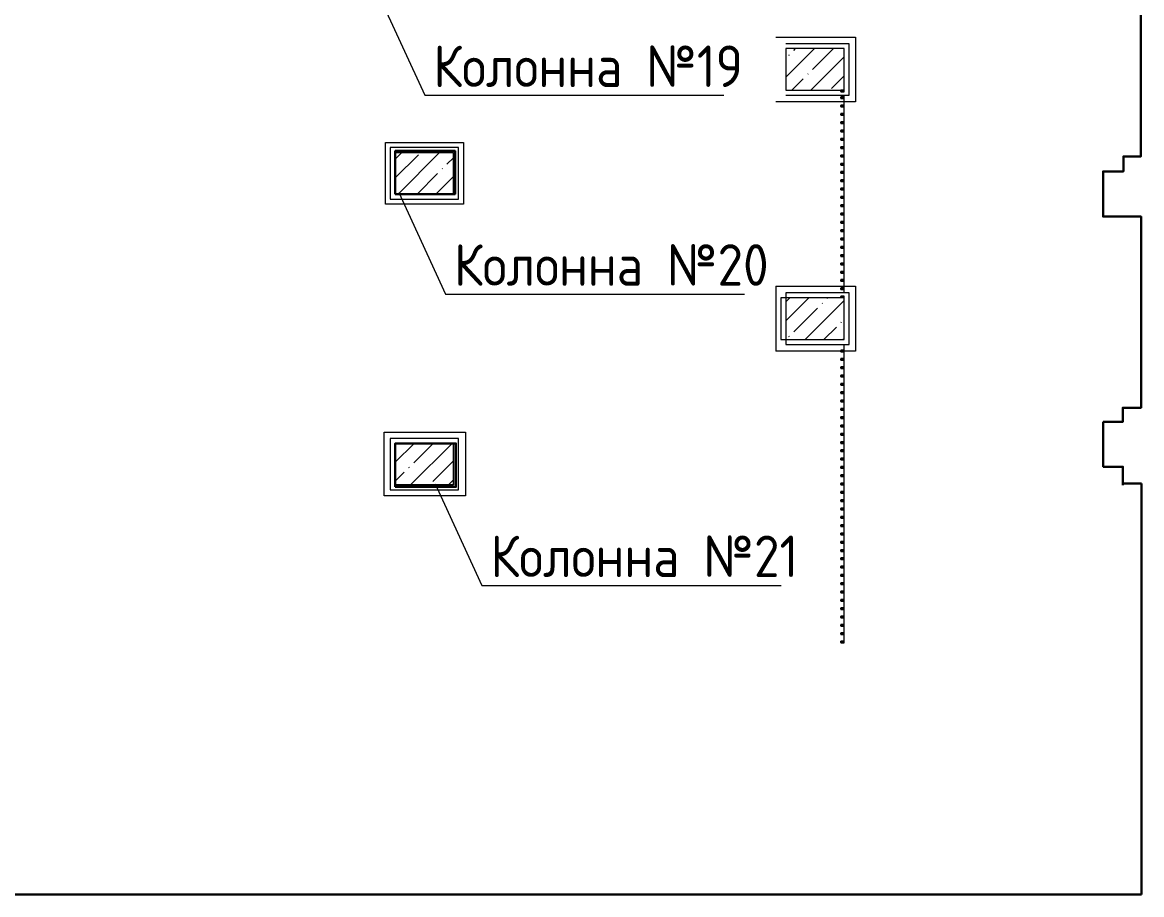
# Model space of a CAD drawing. Header units: millimetres. Extents: x -81576 to 1046824, y -248937 to 691537.
# Drawn here: x 422130 to 435597, y 230654 to 241153 of the extents above; entities that cross this region are included whole.
import ezdxf

# ---------------------------------------------------------------- set-up
doc = ezdxf.new("R2010")
doc.units = ezdxf.units.MM
doc.layers.add('A-DETL-7', color=7, linetype='Continuous', lineweight=20, true_color=0x01a6fe)
doc.layers.add('A-FLOR-1', color=7, linetype='Continuous', lineweight=5, true_color=0xc0c0c0)
for name, color, linetype, lineweight in [('A-WALL', 7, 'Continuous', 5), ('S-COLS', 7, 'Continuous', 9), ('S-COLS-1', 7, 'Continuous', 5), ('Ограждение', 7, 'Continuous', 9), ('Ограждение-1', 7, 'Continuous', 20), ('основной', 250, 'Continuous', 15), ('осново', 7, 'Continuous', 30)]:
    doc.layers.add(name, color=color, linetype=linetype, lineweight=lineweight)
doc.styles.add('СПДС', font='isocpeur.ttf', dxfattribs={"width": 0.9})
pattern_1 = [(45, (337766.43, 176205.37), (-228.0985, 228.0985), []), (45, (337994.53, 176205.37), (-228.0985, 228.0985), [403.225, -80.645, 6.706, -73.939])]

# ---------------------------------------------------------------- blocks, each defined once
blk = doc.blocks.new('BSC_Колонна _Прямоугольная - 500х700-V240-АИ_План этажа_Стены_3')
at = {"layer": 'S-COLS-1'}
h = blk.add_hatch(dxfattribs=at)
h.set_pattern_fill('FP_168', color=256, style=0, pattern_type=2)
h.set_pattern_definition([(315, (-64381.04, 93900), (228.0985, 228.0985), []), (315, (-64381.04, 93671.9), (228.0985, 228.0985), [403.225, -80.645, 6.706, -73.939])])
h.paths.add_polyline_path([(-250, 350), (-250, -350), (250, -350), (250, 350), (-17, 350)])
for p, q in [((250, 350), (-250, 350)), ((-250, 350), (-250, -350)), ((250, -350), (250, 350)), ((-250, -350), (250, -350))]:
    blk.add_line(p, q, dxfattribs=at)
blk = doc.blocks.new('BSC_Колонна _Прямоугольная - 500х700-V252-АИ_План этажа_Стены_3')
at = {"layer": 'S-COLS-1'}
h = blk.add_hatch(dxfattribs=at)
h.set_pattern_fill('FP_180', color=256, style=0, pattern_type=2)
h.set_pattern_definition([(315, (-61381.04, 93900), (228.0985, 228.0985), []), (315, (-61381.04, 93671.9), (228.0985, 228.0985), [403.225, -80.645, 6.706, -73.939])])
h.paths.add_polyline_path([(-250, 350), (-250, -350), (250, -350), (250, 350), (152, 350)])
for p, q in [((250, 350), (-250, 350)), ((-250, 350), (-250, -350)), ((250, -350), (250, 350)), ((-250, -350), (250, -350))]:
    blk.add_line(p, q, dxfattribs=at)
blk = doc.blocks.new('О_Балясина_Труба_ГОСТ 86452 - О_Балясина_Труба_ГОСТ 8645-68 2-26159581-АИ_План этажа_Стены_3')
at = {"layer": 'Ограждение-1'}
for p, q in [((10, 20), (-10, 20)), ((-10, 20), (-10, -20)), ((-7, -17), (-7, 17)), ((-7, 17), (7, 17)), ((7, 17), (7, -17)), ((10, -20), (10, 20)), ((-10, -20), (10, -20)), ((7, -17), (-7, -17))]:
    blk.add_line(p, q, dxfattribs=at)
blk = doc.blocks.new('О_Элемент ограждения_Обод_Труба_ГОСТ 86452 - О_Элемент ограждения_Обод_Труба_ГОСТ 8645-68 2-26191406-АИ_План этажа_Стены_3')
at = {"layer": 'Ограждение-1'}
for p, q in [((-2480, 20), (-2500, 20)), ((-2500, 20), (-2500, -20)), ((-2497, 17), (-2483, 17)), ((-2497, -17), (-2497, 17)), ((-2483, 17), (-2483, -17)), ((-2480, -20), (-2480, 20)), ((0, 20), (-20, 20)), ((-20, 20), (-20, -20)), ((-17, 17), (-3, 17)), ((-17, -17), (-17, 17)), ((-3, 17), (-3, -17)), ((-2500, -20), (-2480, -20)), ((-2483, -17), (-2497, -17)), ((-20, -20), (0, -20)), ((-3, -17), (-17, -17))]:
    blk.add_line(p, q, dxfattribs=at)

msp = doc.modelspace()

# ---------------------------------------------------------------- hatches: boundary and pattern name
at = {"layer": 'S-COLS-1'}
h = msp.add_hatch(dxfattribs=at)
h.set_pattern_fill('FP_1', color=256, style=0, pattern_type=2)
h.set_pattern_definition(pattern_1)
h.paths.add_polyline_path([(426616.4, 239086.1), (427316.4, 239086.1), (427316.4, 239586.1), (426616.4, 239586.1)])
h = msp.add_hatch(dxfattribs=at)
h.set_pattern_fill('FP_1', color=256, style=0, pattern_type=2)
h.set_pattern_definition(pattern_1)
h.paths.add_polyline_path([(426616.4, 235586.1), (427316.4, 235586.1), (427316.4, 236086.1), (426616.4, 236086.1)])

# ---------------------------------------------------------------- linework, layer by layer
at = {"lineweight": 30}
for points in [[(435135.2, 236344.5), (435370.2, 236344.5), (435370.2, 236514.5), (435590.2, 236514.5), (435590.2, 238814.5), (435134.2, 238814.5), (435134.2, 239359.5), (435379.2, 239359.5), (435379.2, 239539.5), (435589.2, 239539.5), (435589.2, 244579.5), (435124.2, 244579.5), (435124.2, 245129.5), (435584.2, 245129.5), (435584.2, 247869.5), (435156.2, 247869.5), (434986.5, 248039.2), (434986.5, 248729.2), (435142, 248884.7), (435562, 248884.7), (435562, 253714.7)], [(420292.4, 238748.8), (420292.4, 230654.5), (435597.2, 230654.5)], [(435372.2, 235604.5), (435372.2, 235804.5), (435135.2, 235804.5), (435135.2, 236344.5)], [(435597.2, 235604.5), (435372.2, 235604.5)], [(435597.2, 235604.5), (435372.2, 235604.5), (435372.2, 235582.5)], [(435597.2, 235604.5), (435597.2, 230654.5)]]:
    msp.add_lwpolyline(points, dxfattribs=at)
for points in [[(426616.4, 239086.1), (427336.4, 239086.1), (427336.4, 239606.1), (426616.4, 239606.1)], [(426616.4, 235561.1), (427346.4, 235561.1), (427346.4, 236086.1), (426616.4, 236086.1)]]:
    msp.add_lwpolyline(points, close=True, dxfattribs=at)
at = {"layer": 'A-DETL-7'}
for p, q in [((431196, 240976.4), (432156.4, 240976.4)), ((432156.4, 240976.4), (432156.4, 240196.4)), ((432156.4, 240196.4), (431196, 240196.4)), ((426497.8, 239705), (427437.8, 239705)), ((426497.8, 238965), (426497.8, 239705)), ((427437.8, 239705), (427437.8, 238965)), ((427437.8, 238965), (426497.8, 238965)), ((431196, 237976.4), (432156.4, 237976.4)), ((431196, 237976.4), (431196, 237196.4)), ((432156.4, 237976.4), (432156.4, 237196.4)), ((432156.4, 237196.4), (431196, 237196.4)), ((426483, 236219.6), (427463, 236219.6)), ((426483, 235454.6), (426483, 236219.6)), ((427463, 236219.6), (427463, 235454.6)), ((427463, 235454.6), (426483, 235454.6))]:
    msp.add_line(p, q, dxfattribs=at)
at = {"layer": 'A-FLOR-1'}
for p, q in [((432016.4, 240256.1), (432016.4, 240276.4)), ((432016.4, 240156.1), (432016.4, 240236.1)), ((432016.4, 240056.1), (432016.4, 240136.1)), ((432016.4, 239956.1), (432016.4, 240036.1)), ((432016.4, 239856.1), (432016.4, 239936.1)), ((432016.4, 239756.1), (432016.4, 239836.1)), ((432016.4, 239656.1), (432016.4, 239736.1)), ((432016.4, 239556.1), (432016.4, 239636.1)), ((432016.4, 239456.1), (432016.4, 239536.1)), ((432016.4, 239356.1), (432016.4, 239436.1)), ((432016.4, 239256.1), (432016.4, 239336.1)), ((432016.4, 239156.1), (432016.4, 239236.1)), ((432016.4, 239056.1), (432016.4, 239136.1)), ((432016.4, 238956.1), (432016.4, 239036.1)), ((432016.4, 238856.1), (432016.4, 238936.1)), ((432016.4, 238756.1), (432016.4, 238836.1)), ((432016.4, 238656.1), (432016.4, 238736.1)), ((432016.4, 238556.1), (432016.4, 238636.1)), ((432016.4, 238456.1), (432016.4, 238536.1)), ((432016.4, 238356.1), (432016.4, 238436.1)), ((432016.4, 238256.1), (432016.4, 238336.1)), ((432016.4, 238156.1), (432016.4, 238236.1)), ((432016.4, 238056.1), (432016.4, 238136.1)), ((432016.4, 237956.1), (432016.4, 238036.1)), ((432016.4, 237896.4), (432016.4, 237936.1)), ((432016.4, 237206.1), (432016.4, 237276.4)), ((432016.4, 237106.1), (432016.4, 237186.1)), ((432016.4, 237006.1), (432016.4, 237086.1)), ((432016.4, 236906.1), (432016.4, 236986.1)), ((432016.4, 236806.1), (432016.4, 236886.1)), ((432016.4, 236706.1), (432016.4, 236786.1)), ((432016.4, 236606.1), (432016.4, 236686.1)), ((432016.4, 236506.1), (432016.4, 236586.1)), ((432016.4, 236406.1), (432016.4, 236486.1)), ((432016.4, 236306.1), (432016.4, 236386.1)), ((432016.4, 236206.1), (432016.4, 236286.1)), ((432016.4, 236106.1), (432016.4, 236186.1)), ((432016.4, 236006.1), (432016.4, 236086.1)), ((432016.4, 235906.1), (432016.4, 235986.1)), ((432016.4, 235806.1), (432016.4, 235886.1)), ((432016.4, 235706.1), (432016.4, 235786.1)), ((432016.4, 235606.1), (432016.4, 235686.1)), ((432016.4, 235506.1), (432016.4, 235586.1)), ((432016.4, 235406.1), (432016.4, 235486.1)), ((432016.4, 235306.1), (432016.4, 235386.1)), ((432016.4, 235206.1), (432016.4, 235286.1)), ((432016.4, 235106.1), (432016.4, 235186.1)), ((432016.4, 235006.1), (432016.4, 235086.1)), ((432016.4, 234906.7), (432016.4, 234986.1)), ((432016.4, 234806.1), (432016.4, 234886.1)), ((432016.4, 234706.1), (432016.4, 234786.1)), ((432016.4, 234606.1), (432016.4, 234686.1)), ((432016.4, 234506.1), (432016.4, 234586.1)), ((432016.4, 234406.1), (432016.4, 234486.1)), ((432016.4, 234306.1), (432016.4, 234386.1)), ((432016.4, 234206.1), (432016.4, 234286.1)), ((432016.4, 234106.1), (432016.4, 234186.1)), ((432016.4, 234006.1), (432016.4, 234086.1)), ((432016.4, 233906.1), (432016.4, 233986.1)), ((432016.4, 233806.1), (432016.4, 233886.1)), ((432016.4, 233706.1), (432016.4, 233786.1))]:
    msp.add_line(p, q, dxfattribs=at)
at = {"layer": 'A-WALL'}
for p, q in [((432076.4, 240896.4), (431316.4, 240896.4)), ((432076.4, 240276.4), (432076.4, 240896.4)), ((431316.4, 240276.4), (432076.4, 240276.4)), ((427376.4, 239646.1), (426556.4, 239646.1)), ((426556.4, 239646.1), (426556.4, 239026.1)), ((426616.4, 239586.1), (427316.4, 239586.1)), ((426616.4, 239086.1), (426616.4, 239586.1)), ((427316.4, 239586.1), (427316.4, 239086.1)), ((427376.4, 239026.1), (427376.4, 239646.1)), ((427316.4, 239086.1), (426616.4, 239086.1)), ((426556.4, 239026.1), (427376.4, 239026.1)), ((431256.4, 237836.4), (431256.4, 237336.4)), ((431316.4, 237836.4), (431256.4, 237836.4)), ((432076.4, 237896.4), (431316.4, 237896.4)), ((431316.4, 237896.4), (431316.4, 237836.4)), ((432076.4, 237276.4), (432076.4, 237896.4)), ((431256.4, 237336.4), (431316.4, 237336.4)), ((431316.4, 237336.4), (431316.4, 237276.4)), ((431316.4, 237276.4), (432076.4, 237276.4)), ((426556.4, 236146.1), (426556.4, 235526.1)), ((427376.4, 236146.1), (426556.4, 236146.1)), ((426616.4, 235586.1), (426616.4, 236086.1)), ((426616.4, 236086.1), (427316.4, 236086.1)), ((427316.4, 236086.1), (427316.4, 235586.1)), ((427376.4, 235526.1), (427376.4, 236146.1)), ((427316.4, 235586.1), (426616.4, 235586.1)), ((426556.4, 235526.1), (427376.4, 235526.1))]:
    msp.add_line(p, q, dxfattribs=at)
at = {"layer": 'S-COLS-1'}
for p, q in [((427316.4, 239586.1), (426616.4, 239586.1)), ((426616.4, 239586.1), (426616.4, 239086.1)), ((427316.4, 239086.1), (427316.4, 239586.1)), ((426616.4, 239086.1), (427316.4, 239086.1)), ((427316.4, 236086.1), (426616.4, 236086.1)), ((426616.4, 236086.1), (426616.4, 235586.1)), ((427316.4, 235586.1), (427316.4, 236086.1)), ((426616.4, 235586.1), (427316.4, 235586.1))]:
    msp.add_line(p, q, dxfattribs=at)
at = {"layer": 'основной', "lineweight": 15}
for points in [[(426411.4, 241495.7), (426972, 240274.7), (430572, 240274.7)], [(426659.9, 239104), (427220.5, 237883), (430820.5, 237883)], [(427099, 235597.8), (427659.6, 234376.7), (431259.6, 234376.7)]]:
    msp.add_lwpolyline(points, dxfattribs=at)

# ---------------------------------------------------------------- block references
at = {"layer": 'S-COLS', "rotation": 89.9999999999999}
for name, p in [('BSC_Колонна _Прямоугольная - 500х700-V240-АИ_План этажа_Стены_3', (431666.4, 240586.4)), ('BSC_Колонна _Прямоугольная - 500х700-V252-АИ_План этажа_Стены_3', (431666.4, 237586.4))]:
    msp.add_blockref(name, p, dxfattribs=at)
at = {"layer": 'Ограждение'}
for name, p, rotation in [('О_Элемент ограждения_Обод_Труба_ГОСТ 86452 - О_Элемент ограждения_Обод_Труба_ГОСТ 8645-68 2-26191406-АИ_План этажа_Стены_3', (431996.4, 237836.1), 270.0000000000001), ('О_Балясина_Труба_ГОСТ 86452 - О_Балясина_Труба_ГОСТ 8645-68 2-26159581-АИ_План этажа_Стены_3', (431996.4, 240246.1), 90.00000000000024), ('О_Балясина_Труба_ГОСТ 86452 - О_Балясина_Труба_ГОСТ 8645-68 2-26159581-АИ_План этажа_Стены_3', (431996.4, 240146.1), 90.00000000000024), ('О_Балясина_Труба_ГОСТ 86452 - О_Балясина_Труба_ГОСТ 8645-68 2-26159581-АИ_План этажа_Стены_3', (431996.4, 240046.1), 90.00000000000024), ('О_Балясина_Труба_ГОСТ 86452 - О_Балясина_Труба_ГОСТ 8645-68 2-26159581-АИ_План этажа_Стены_3', (431996.4, 239946.1), 90.00000000000024), ('О_Балясина_Труба_ГОСТ 86452 - О_Балясина_Труба_ГОСТ 8645-68 2-26159581-АИ_План этажа_Стены_3', (431996.4, 239846.1), 90.00000000000024), ('О_Балясина_Труба_ГОСТ 86452 - О_Балясина_Труба_ГОСТ 8645-68 2-26159581-АИ_План этажа_Стены_3', (431996.4, 239746.1), 90.00000000000024), ('О_Балясина_Труба_ГОСТ 86452 - О_Балясина_Труба_ГОСТ 8645-68 2-26159581-АИ_План этажа_Стены_3', (431996.4, 239646.1), 90.00000000000024), ('О_Балясина_Труба_ГОСТ 86452 - О_Балясина_Труба_ГОСТ 8645-68 2-26159581-АИ_План этажа_Стены_3', (431996.4, 239546.1), 90.00000000000024), ('О_Балясина_Труба_ГОСТ 86452 - О_Балясина_Труба_ГОСТ 8645-68 2-26159581-АИ_План этажа_Стены_3', (431996.4, 239446.1), 90.00000000000024), ('О_Балясина_Труба_ГОСТ 86452 - О_Балясина_Труба_ГОСТ 8645-68 2-26159581-АИ_План этажа_Стены_3', (431996.4, 239346.1), 90.00000000000024), ('О_Балясина_Труба_ГОСТ 86452 - О_Балясина_Труба_ГОСТ 8645-68 2-26159581-АИ_План этажа_Стены_3', (431996.4, 239246.1), 90.00000000000024), ('О_Балясина_Труба_ГОСТ 86452 - О_Балясина_Труба_ГОСТ 8645-68 2-26159581-АИ_План этажа_Стены_3', (431996.4, 239146.1), 90.00000000000024), ('О_Балясина_Труба_ГОСТ 86452 - О_Балясина_Труба_ГОСТ 8645-68 2-26159581-АИ_План этажа_Стены_3', (431996.4, 239046.1), 90.00000000000024), ('О_Балясина_Труба_ГОСТ 86452 - О_Балясина_Труба_ГОСТ 8645-68 2-26159581-АИ_План этажа_Стены_3', (431996.4, 238946.1), 90.00000000000024), ('О_Балясина_Труба_ГОСТ 86452 - О_Балясина_Труба_ГОСТ 8645-68 2-26159581-АИ_План этажа_Стены_3', (431996.4, 238846.1), 90.00000000000024), ('О_Балясина_Труба_ГОСТ 86452 - О_Балясина_Труба_ГОСТ 8645-68 2-26159581-АИ_План этажа_Стены_3', (431996.4, 238746.1), 90.00000000000024), ('О_Балясина_Труба_ГОСТ 86452 - О_Балясина_Труба_ГОСТ 8645-68 2-26159581-АИ_План этажа_Стены_3', (431996.4, 238646.1), 90.00000000000024), ('О_Балясина_Труба_ГОСТ 86452 - О_Балясина_Труба_ГОСТ 8645-68 2-26159581-АИ_План этажа_Стены_3', (431996.4, 238546.1), 90.00000000000024), ('О_Балясина_Труба_ГОСТ 86452 - О_Балясина_Труба_ГОСТ 8645-68 2-26159581-АИ_План этажа_Стены_3', (431996.4, 238446.1), 90.00000000000024), ('О_Балясина_Труба_ГОСТ 86452 - О_Балясина_Труба_ГОСТ 8645-68 2-26159581-АИ_План этажа_Стены_3', (431996.4, 238346.1), 90.00000000000024), ('О_Балясина_Труба_ГОСТ 86452 - О_Балясина_Труба_ГОСТ 8645-68 2-26159581-АИ_План этажа_Стены_3', (431996.4, 238246.1), 90.00000000000024), ('О_Балясина_Труба_ГОСТ 86452 - О_Балясина_Труба_ГОСТ 8645-68 2-26159581-АИ_План этажа_Стены_3', (431996.4, 238146.1), 90.00000000000024), ('О_Балясина_Труба_ГОСТ 86452 - О_Балясина_Труба_ГОСТ 8645-68 2-26159581-АИ_План этажа_Стены_3', (431996.4, 238046.1), 90.00000000000024), ('О_Балясина_Труба_ГОСТ 86452 - О_Балясина_Труба_ГОСТ 8645-68 2-26159581-АИ_План этажа_Стены_3', (431996.4, 237946.1), 90.00000000000024), ('О_Балясина_Труба_ГОСТ 86452 - О_Балясина_Труба_ГОСТ 8645-68 2-26159581-АИ_План этажа_Стены_3', (431996.4, 237196.1), 90.00000000000024), ('О_Балясина_Труба_ГОСТ 86452 - О_Балясина_Труба_ГОСТ 8645-68 2-26159581-АИ_План этажа_Стены_3', (431996.4, 237096.1), 90.00000000000024), ('О_Балясина_Труба_ГОСТ 86452 - О_Балясина_Труба_ГОСТ 8645-68 2-26159581-АИ_План этажа_Стены_3', (431996.4, 236996.1), 90.00000000000024), ('О_Балясина_Труба_ГОСТ 86452 - О_Балясина_Труба_ГОСТ 8645-68 2-26159581-АИ_План этажа_Стены_3', (431996.4, 236896.1), 90.00000000000024), ('О_Балясина_Труба_ГОСТ 86452 - О_Балясина_Труба_ГОСТ 8645-68 2-26159581-АИ_План этажа_Стены_3', (431996.4, 236796.1), 90.00000000000024), ('О_Балясина_Труба_ГОСТ 86452 - О_Балясина_Труба_ГОСТ 8645-68 2-26159581-АИ_План этажа_Стены_3', (431996.4, 236696.1), 90.00000000000024), ('О_Балясина_Труба_ГОСТ 86452 - О_Балясина_Труба_ГОСТ 8645-68 2-26159581-АИ_План этажа_Стены_3', (431996.4, 236596.1), 90.00000000000024), ('О_Балясина_Труба_ГОСТ 86452 - О_Балясина_Труба_ГОСТ 8645-68 2-26159581-АИ_План этажа_Стены_3', (431996.4, 236496.1), 90.00000000000024), ('О_Балясина_Труба_ГОСТ 86452 - О_Балясина_Труба_ГОСТ 8645-68 2-26159581-АИ_План этажа_Стены_3', (431996.4, 236396.1), 90.00000000000024), ('О_Балясина_Труба_ГОСТ 86452 - О_Балясина_Труба_ГОСТ 8645-68 2-26159581-АИ_План этажа_Стены_3', (431996.4, 236296.1), 90.00000000000024), ('О_Балясина_Труба_ГОСТ 86452 - О_Балясина_Труба_ГОСТ 8645-68 2-26159581-АИ_План этажа_Стены_3', (431996.4, 236196.1), 90.00000000000024), ('О_Балясина_Труба_ГОСТ 86452 - О_Балясина_Труба_ГОСТ 8645-68 2-26159581-АИ_План этажа_Стены_3', (431996.4, 236096.1), 90.00000000000024), ('О_Балясина_Труба_ГОСТ 86452 - О_Балясина_Труба_ГОСТ 8645-68 2-26159581-АИ_План этажа_Стены_3', (431996.4, 235996.1), 90.00000000000024), ('О_Балясина_Труба_ГОСТ 86452 - О_Балясина_Труба_ГОСТ 8645-68 2-26159581-АИ_План этажа_Стены_3', (431996.4, 235896.1), 90.00000000000024), ('О_Балясина_Труба_ГОСТ 86452 - О_Балясина_Труба_ГОСТ 8645-68 2-26159581-АИ_План этажа_Стены_3', (431996.4, 235796.1), 90.00000000000024), ('О_Балясина_Труба_ГОСТ 86452 - О_Балясина_Труба_ГОСТ 8645-68 2-26159581-АИ_План этажа_Стены_3', (431996.4, 235696.1), 90.00000000000024), ('О_Балясина_Труба_ГОСТ 86452 - О_Балясина_Труба_ГОСТ 8645-68 2-26159581-АИ_План этажа_Стены_3', (431996.4, 235596.1), 90.00000000000024), ('О_Балясина_Труба_ГОСТ 86452 - О_Балясина_Труба_ГОСТ 8645-68 2-26159581-АИ_План этажа_Стены_3', (431996.4, 235496.1), 90.00000000000024), ('О_Балясина_Труба_ГОСТ 86452 - О_Балясина_Труба_ГОСТ 8645-68 2-26159581-АИ_План этажа_Стены_3', (431996.4, 235396.1), 90.00000000000024), ('О_Балясина_Труба_ГОСТ 86452 - О_Балясина_Труба_ГОСТ 8645-68 2-26159581-АИ_План этажа_Стены_3', (431996.4, 235296.1), 90.00000000000024), ('О_Балясина_Труба_ГОСТ 86452 - О_Балясина_Труба_ГОСТ 8645-68 2-26159581-АИ_План этажа_Стены_3', (431996.4, 235196.1), 90.00000000000024), ('О_Балясина_Труба_ГОСТ 86452 - О_Балясина_Труба_ГОСТ 8645-68 2-26159581-АИ_План этажа_Стены_3', (431996.4, 235096.1), 90.00000000000024), ('О_Балясина_Труба_ГОСТ 86452 - О_Балясина_Труба_ГОСТ 8645-68 2-26159581-АИ_План этажа_Стены_3', (431996.4, 234996.1), 90.00000000000024), ('О_Балясина_Труба_ГОСТ 86452 - О_Балясина_Труба_ГОСТ 8645-68 2-26159581-АИ_План этажа_Стены_3', (431996.4, 234896.1), 90.00000000000024), ('О_Балясина_Труба_ГОСТ 86452 - О_Балясина_Труба_ГОСТ 8645-68 2-26159581-АИ_План этажа_Стены_3', (431996.4, 234796.1), 90.00000000000024), ('О_Балясина_Труба_ГОСТ 86452 - О_Балясина_Труба_ГОСТ 8645-68 2-26159581-АИ_План этажа_Стены_3', (431996.4, 234696.1), 90.00000000000024), ('О_Балясина_Труба_ГОСТ 86452 - О_Балясина_Труба_ГОСТ 8645-68 2-26159581-АИ_План этажа_Стены_3', (431996.4, 234596.1), 90.00000000000024), ('О_Балясина_Труба_ГОСТ 86452 - О_Балясина_Труба_ГОСТ 8645-68 2-26159581-АИ_План этажа_Стены_3', (431996.4, 234496.1), 90.00000000000024), ('О_Балясина_Труба_ГОСТ 86452 - О_Балясина_Труба_ГОСТ 8645-68 2-26159581-АИ_План этажа_Стены_3', (431996.4, 234396.1), 90.00000000000024), ('О_Балясина_Труба_ГОСТ 86452 - О_Балясина_Труба_ГОСТ 8645-68 2-26159581-АИ_План этажа_Стены_3', (431996.4, 234296.1), 90.00000000000024), ('О_Балясина_Труба_ГОСТ 86452 - О_Балясина_Труба_ГОСТ 8645-68 2-26159581-АИ_План этажа_Стены_3', (431996.4, 234196.1), 90.00000000000024), ('О_Балясина_Труба_ГОСТ 86452 - О_Балясина_Труба_ГОСТ 8645-68 2-26159581-АИ_План этажа_Стены_3', (431996.4, 234096.1), 90.00000000000024), ('О_Балясина_Труба_ГОСТ 86452 - О_Балясина_Труба_ГОСТ 8645-68 2-26159581-АИ_План этажа_Стены_3', (431996.4, 233996.1), 90.00000000000024), ('О_Балясина_Труба_ГОСТ 86452 - О_Балясина_Труба_ГОСТ 8645-68 2-26159581-АИ_План этажа_Стены_3', (431996.4, 233896.1), 90.00000000000024), ('О_Балясина_Труба_ГОСТ 86452 - О_Балясина_Труба_ГОСТ 8645-68 2-26159581-АИ_План этажа_Стены_3', (431996.4, 233796.1), 90.00000000000024), ('О_Балясина_Труба_ГОСТ 86452 - О_Балясина_Труба_ГОСТ 8645-68 2-26159581-АИ_План этажа_Стены_3', (431996.4, 233696.1), 90.00000000000024)]:
    msp.add_blockref(name, p, dxfattribs=dict(at, rotation=rotation))

# ---------------------------------------------------------------- texts
at = {"layer": 'осново', "char_height": 500, "attachment_point": 1, "style": 'СПДС'}
for s, insert in [('Колонна №19', (427075.3, 240874.7)), ('Колонна №20', (427323.9, 238483)), ('Колонна №21', (427762.9, 234976.7))]:
    msp.add_mtext_dynamic_manual_height_columns(s, width=3714.233, gutter_width=1678.4, heights=[0], dxfattribs=dict(at, insert=insert))

doc.saveas('drawing.dxf')
